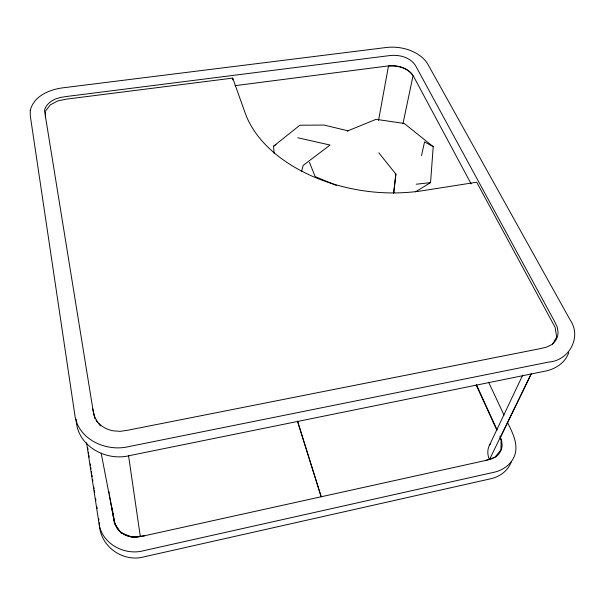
<?xml version="1.0" encoding="UTF-8"?>
<svg xmlns="http://www.w3.org/2000/svg" width="605" height="605" viewBox="0 0 605 605"><rect width="100%" height="100%" fill="white"/><g stroke="black" fill="none" stroke-linecap="round" stroke-linejoin="round"><path stroke-width="0.91" d="M232.698 79.852L232.736 78.098L66.406 99.137L57.793 100.914L50.283 104.892L45.617 110.972M45.345 117.688L45.579 111.812M415.438 191.868L430.548 182.634L433.218 146.682L404.284 123.473L376.038 119.329L347.943 130.809L324.068 125.046L299.853 125.235L273.581 146.206L274.065 153.277M393.719 193.01L395.882 174.111L378.828 152.831M393.605 193.456L395.882 174.111M378.526 120.478L388.47 66.104A19.534 12.387 8.9 0 1 413.011 75.935L402.922 123.851M421.526 155.576L424.566 141.895L433.218 146.682M301.547 171.548L303.166 165.43L330.065 145.041L297.796 137.766M347.686 131.353L347.943 130.809M489.437 445.31L522.743 375.062M531.319 373.482L489.453 459.626A21.939 17.696 29.5 0 1 490.7 443.291M500.486 437.279L531.553 373.406M511.369 461.623C508.087 470.924 499.412 477.111 489.937 478.941L144.527 556.729C122.52 563.036 98.986 545.665 99.318 522.614M568.783 352.526C565.146 363.151 554.8 369.519 544.152 371.357L130.067 455.505C105.898 461.804 76.676 445.855 76.162 419.205M552.577 344.162L556.661 337.046L555.163 327.449L476.71 182.211L422.494 190.734C384.909 196.413 345.765 191.006 311 175.677A152.596 98.222 8.7 0 1 296.911 168.538C274.693 155.946 254.123 137.622 245.169 113.09L232.736 78.098M273.581 146.206L275.948 144.671M485.407 460.518L494.996 457.183L500.955 449.848L501.121 440.213L500.078 437.717M234.974 85.676L386.784 66.111C397.001 64.523 409.623 67.722 414.327 77.803L471.151 183.89M144.55 535.773L132.147 537.172L120.856 532.771L114.466 523.423L109.906 497.522M416.225 184.207L430.548 182.634M336.524 185.531L315.114 176.569L309.503 162.405M95.968 420.044L97.655 422.23M98.789 423.689L100.475 425.867M96.861 421.088L94.183 415.597L92.777 408.988M488.636 382.209L504.018 415.068M507.421 422.343C512.352 432.393 518.462 443.488 514.847 455.005C511.543 464.39 502.763 470.607 493.211 472.437L143.672 550.694C124.093 556.018 100.854 543.252 98.819 522.168L86.553 442.769M476.407 384.689L497.06 429.8M476.143 384.916L496.849 430.17M499.904 436.129L501.575 440.372L502.097 445.061A22.287 18.165 27.2 0 1 496.168 456.609L491.857 458.855L486.276 460.329L142.893 536.136L136.337 537.24L130.589 536.786A23.678 21.425 -21 0 1 117.143 528.233L114.867 523.355L112.001 507.633M297.433 421.186L321.187 496.781L297.622 421.246M94.834 418.592L92.936 409.524L44.528 110.791A22.302 14.573 -5 0 1 55.789 98.857L60.931 97.352L67.087 96.422L388.667 55.713C398.975 54.147 411.702 57.301 416.527 67.427L554.566 321.452L557.205 327.018L558.052 332.13A26.582 19.731 22.2 0 1 551.578 344.706L546.557 347.126L539.97 348.699L128.048 430.17L120.055 431.357L113.075 430.805A28.564 24.079 -12 0 1 96.868 421.088M101.179 453.175L114.118 520.474A22.884 20.706 -21.1 0 0 140.284 536.355L128.502 455.353M108.915 491.525L109.195 493.234M109.475 494.943L109.762 496.644M87.77 447.98L88.028 449.644M88.413 452.132L88.67 453.795M88.927 455.474L89.185 457.153M90.228 463.891L90.493 465.578M90.758 467.287L91.022 468.996M91.415 471.552L91.68 473.276M91.945 474.993L92.217 476.717M92.618 479.311L92.883 481.051M93.828 487.161L94.1 488.916M94.372 490.678L94.652 492.455M95.62 498.702L95.892 500.494M96.876 506.808L97.155 508.616M98.675 518.47L98.933 520.126M30.258 110.36L30.25 115.57L74.725 414.145C77.44 439.313 106.064 452.169 128.804 446.588L548.841 362.047C568.965 360.625 582.018 337.204 570.228 320.068L428.264 64.977C424.067 57.21 416.164 52.461 408.05 49.64A33.388 20.941 8.9 0 0 385.937 47.545L63.865 87.702C50.192 89.253 33.903 95.635 30.258 110.36"/></g></svg>
